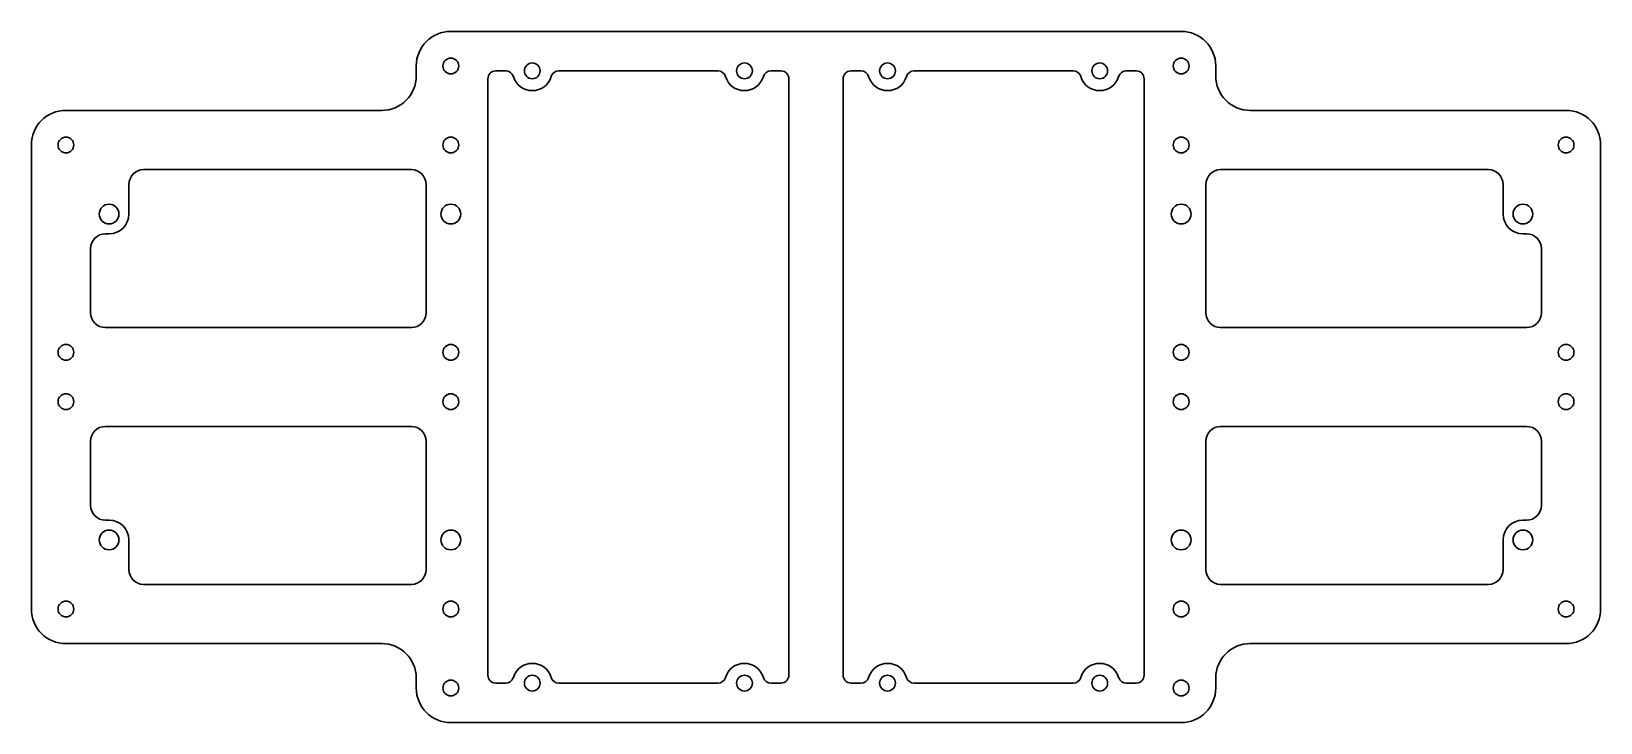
# Model space of a CAD drawing. Header units: millimetres. Extents: x -159 to 159, y -70 to 70.
import ezdxf

# ---------------------------------------------------------------- set-up
doc = ezdxf.new("R2010")
doc.units = ezdxf.units.MM
doc.layers.add('粗实线', color=7, linetype='Continuous', lineweight=30)
doc.layers.add('粗实线层', color=7, linetype='Continuous', lineweight=30)

msp = doc.modelspace()

# ---------------------------------------------------------------- linework, layer by layer
at = {"layer": '粗实线'}
for p, q in [((-74, 70), (74, 70)), ((-81, 61), (-81, 63)), ((-62.87, 62), (-64.9, 62)), ((-52.13, 62), (-19.87, 62)), ((-9.13, 62), (-7.1, 62)), ((9.13, 62), (7.1, 62)), ((19.87, 62), (52.13, 62)), ((62.87, 62), (64.9, 62)), ((81, 61), (81, 63)), ((-66.5, 60.4), (-66.5, -60.4)), ((-5.5, 60.4), (-5.5, -60.4)), ((5.5, 60.4), (5.5, -60.4)), ((66.5, 60.4), (66.5, -60.4)), ((-152, 54), (-88, 54)), ((152, 54), (88, 54)), ((-159, -47), (-159, 47)), ((159, -47), (159, 47)), ((-139.25, 33), (-139.25, 39)), ((139.25, 33), (139.25, 39)), ((-143.25, 29), (-144, 29)), ((-143.25, 31), (-143.25, 31)), ((143.25, 31), (143.25, 31)), ((143.25, 29), (144, 29)), ((-143.25, -29), (-144, -29)), ((-143.25, -31), (-143.25, -31)), ((143.25, -29), (144, -29)), ((143.25, -31), (143.25, -31)), ((-139.25, -33), (-139.25, -39)), ((139.25, -33), (139.25, -39)), ((-152, -54), (-88, -54)), ((152, -54), (88, -54)), ((-81, -61), (-81, -63)), ((-64.9, -62), (-62.87, -62)), ((-52.13, -62), (-19.87, -62)), ((-7.1, -62), (-9.13, -62)), ((7.1, -62), (9.13, -62)), ((19.87, -62), (52.13, -62)), ((64.9, -62), (62.87, -62)), ((81, -61), (81, -63)), ((-74, -70), (74, -70))]:
    msp.add_line(p, q, dxfattribs=at)
for centre, radius in [((-57.5, 62), 1.6), ((-14.5, 62), 1.6), ((14.5, 62), 1.6), ((57.5, 62), 1.6), ((-143.25, 33), 2), ((-74, 33), 2), ((74, 33), 2), ((143.25, 33), 2), ((-143.25, -33), 2), ((-74, -33), 2), ((74, -33), 2), ((143.25, -33), 2), ((-57.5, -62), 1.6), ((-14.5, -62), 1.6), ((14.5, -62), 1.6), ((57.5, -62), 1.6)]:
    msp.add_circle(centre, radius, dxfattribs=at)
for centre, radius, start, end in [((-74, 63), 7, 90, 180), ((74, 63), 7, 0, 90), ((-88, 61), 7, 270, 0), ((-64.9, 60.4), 1.6, 90, 180), ((-62.87, 60.4), 1.6, 16.6015, 90), ((-57.5, 62), 4, 196.6015, 343.3985), ((-52.13, 60.4), 1.6, 90, 163.3985), ((-19.87, 60.4), 1.6, 16.6015, 90), ((-14.5, 62), 4, 196.6015, 343.3985), ((-9.13, 60.4), 1.6, 90, 163.3985), ((-7.1, 60.4), 1.6, 0, 90), ((7.1, 60.4), 1.6, 90, 180), ((9.13, 60.4), 1.6, 16.6015, 90), ((14.5, 62), 4, 196.6015, 343.3985), ((19.87, 60.4), 1.6, 90, 163.3985), ((52.13, 60.4), 1.6, 16.6015, 90), ((57.5, 62), 4, 196.6015, 343.3985), ((62.87, 60.4), 1.6, 90, 163.3985), ((64.9, 60.4), 1.6, 0, 90), ((88, 61), 7, 180, 270), ((-152, 47), 7, 90, 180), ((152, 47), 7, 0, 90), ((-136.25, 39), 3, 90, 180), ((136.25, 39), 3, 0, 90), ((-143.25, 33), 4, 270, 0), ((143.25, 33), 4, 180, 270), ((-144, 26), 3, 90, 180), ((144, 26), 3, 0, 90), ((-144, -26), 3, 180, 270), ((144, -26), 3, 270, 0), ((-143.25, -33), 4, 0, 90), ((143.25, -33), 4, 90, 180), ((-136.25, -39), 3, 180, 270), ((136.25, -39), 3, 270, 0), ((-152, -47), 7, 180, 270), ((152, -47), 7, 270, 0), ((-88, -61), 7, 0, 90), ((88, -61), 7, 90, 180), ((-64.9, -60.4), 1.6, 180, 270), ((-57.5, -62), 4, 16.6015, 163.3985), ((-14.5, -62), 4, 16.6015, 163.3985), ((-7.1, -60.4), 1.6, 270, 0), ((7.1, -60.4), 1.6, 180, 270), ((14.5, -62), 4, 16.6015, 163.3985), ((57.5, -62), 4, 16.6015, 163.3985), ((64.9, -60.4), 1.6, 270, 0), ((-74, -63), 7, 180, 270), ((-62.87, -60.4), 1.6, 270, 343.3985), ((-52.13, -60.4), 1.6, 196.6015, 270), ((-19.87, -60.4), 1.6, 270, 343.3985), ((-9.13, -60.4), 1.6, 196.6015, 270), ((9.13, -60.4), 1.6, 270, 343.3985), ((19.87, -60.4), 1.6, 196.6015, 270), ((52.13, -60.4), 1.6, 270, 343.3985), ((62.87, -60.4), 1.6, 196.6015, 270), ((74, -63), 7, 270, 0)]:
    msp.add_arc(centre, radius, start, end, dxfattribs=at)
at = {"layer": '粗实线层'}
for p, q in [((-136.25, 42), (-82, 42)), ((136.25, 42), (82, 42)), ((-79, 39), (-79, 13)), ((79, 39), (79, 13)), ((-147, 13), (-147, 26)), ((147, 13), (147, 26)), ((-82, 10), (-144, 10)), ((82, 10), (144, 10)), ((-82, -10), (-144, -10)), ((82, -10), (144, -10)), ((-147, -13), (-147, -26)), ((-79, -39), (-79, -13)), ((79, -39), (79, -13)), ((147, -13), (147, -26)), ((-136.25, -42), (-82, -42)), ((136.25, -42), (82, -42))]:
    msp.add_line(p, q, dxfattribs=at)
for centre in [(-74, 63), (74, 63), (-152, 47), (-74, 47), (74, 47), (152, 47), (-152, 5), (-74, 5), (74, 5), (152, 5), (-152, -5), (-74, -5), (74, -5), (152, -5), (-152, -47), (-74, -47), (74, -47), (152, -47), (-74, -63), (74, -63)]:
    msp.add_circle(centre, 1.6, dxfattribs=at)
for centre, start, end in [((-82, 39), 0, 90), ((82, 39), 90, 180), ((-144, 13), 180, 270), ((-82, 13), 270, 0), ((82, 13), 180, 270), ((144, 13), 270, 0), ((-144, -13), 90, 180), ((-82, -13), 0, 90), ((82, -13), 90, 180), ((144, -13), 0, 90), ((-82, -39), 270, 0), ((82, -39), 180, 270)]:
    msp.add_arc(centre, 3, start, end, dxfattribs=at)

doc.saveas('drawing.dxf')
